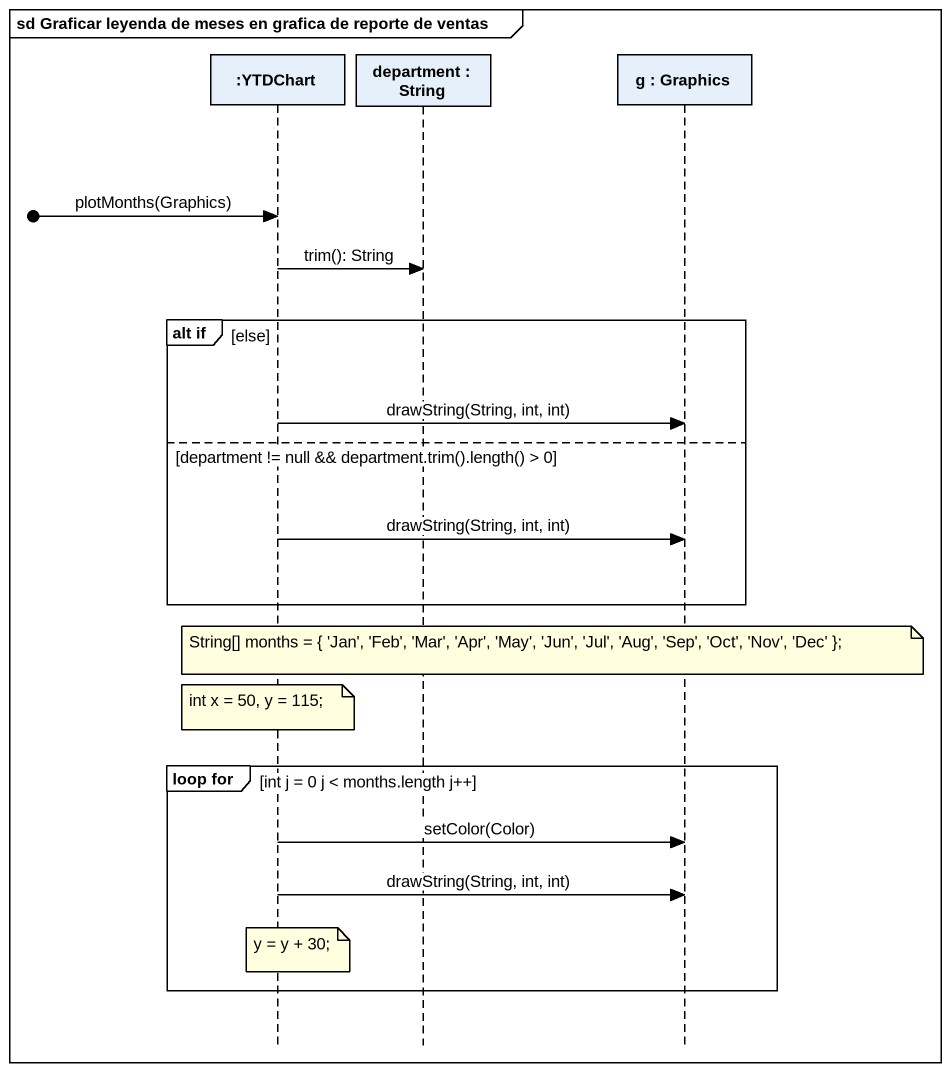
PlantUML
@startuml
mainframe sd Graficar leyenda de meses en grafica de reporte de ventas
hide footbox
participant ":YTDChart" as YTDChart
participant "department : String" as department
participant "g : Graphics" as g

[o-> YTDChart : plotMonths(Graphics)
YTDChart -> department : trim(): String
group alt if [else]
  YTDChart -> g : drawString(String, int, int)
else department != null && department.trim().length() > 0
  YTDChart -> g : drawString(String, int, int)
end
note over department : String[] months = { 'Jan', 'Feb', 'Mar', 'Apr', 'May', 'Jun', 'Jul', 'Aug', 'Sep', 'Oct', 'Nov', 'Dec' };
note over YTDChart : int x = 50, y = 115;
group loop for [int j = 0 j < months.length j++]
  YTDChart -> g : setColor(Color)
  YTDChart -> g : drawString(String, int, int)
  note over YTDChart : y = y + 30;
end
@enduml
